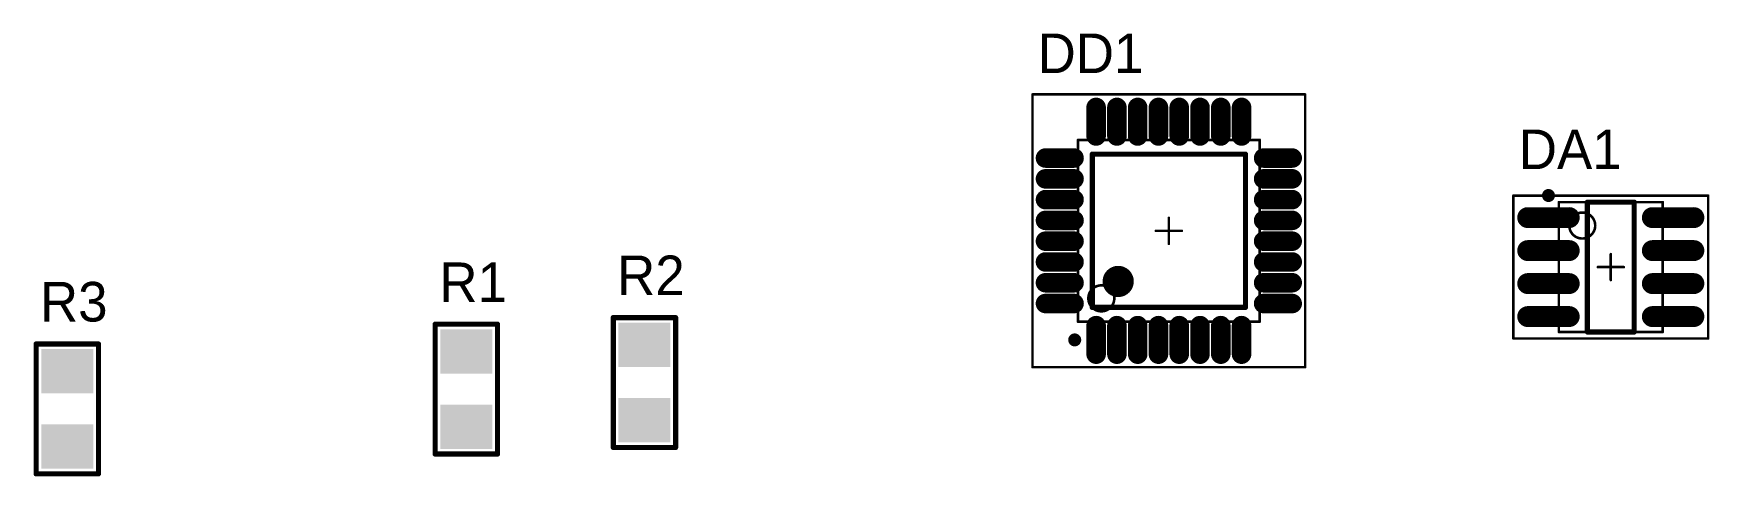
# Model space of a CAD drawing. Header units: millimetres. Extents: x 93.6 to 158.1, y 39.3 to 56.4.
import ezdxf

# ---------------------------------------------------------------- set-up
doc = ezdxf.new("R2010")
doc.units = ezdxf.units.MM
for name, color, linetype in [('Mechanical13', 56, 'Continuous'), ('Mechanical15', 56, 'Continuous'), ('TopLayer', 1, 'Continuous'), ('TopOverlay', 2, 'Continuous'), ('TopPaste', 8, 'Continuous'), ('TopSolder', 216, 'Continuous')]:
    doc.layers.add(name, color=color, linetype=linetype)

msp = doc.modelspace()

# ---------------------------------------------------------------- linework, layer by layer
at = {"layer": 'Mechanical13', "const_width": 0.1}
for points in [[(133.787, 52.268), (140.787, 52.268)], [(133.787, 45.268), (133.787, 52.268)], [(140.787, 45.268), (140.787, 52.268)], [(152.305, 49.871), (156.305, 49.871)], [(152.305, 44.871), (152.305, 49.871)], [(156.305, 44.871), (156.305, 49.871)], [(133.787, 45.268), (140.787, 45.268)], [(152.305, 44.871), (156.305, 44.871)]]:
    msp.add_lwpolyline(points, dxfattribs=at)
at = {"layer": 'Mechanical13'}
for points, const_width in [([(133.762, 52.268, 1), (133.812, 52.268, 1)], 0.05), ([(133.762, 52.268, 1), (133.812, 52.268, 1)], 0.05), ([(140.762, 52.268, 1), (140.812, 52.268, 1)], 0.05), ([(140.762, 52.268, 1), (140.812, 52.268, 1)], 0.05), ([(152.28, 49.871, 1), (152.33, 49.871, 1)], 0.05), ([(152.28, 49.871, 1), (152.33, 49.871, 1)], 0.05), ([(156.28, 49.871, 1), (156.33, 49.871, 1)], 0.05), ([(156.28, 49.871, 1), (156.33, 49.871, 1)], 0.05), ([(153.705, 48.971, 1), (152.705, 48.971, 1)], 0.1), ([(152.68, 48.971, 1), (152.73, 48.971, 1)], 0.05), ([(153.68, 48.971, 1), (153.73, 48.971, 1)], 0.05), ([(135.187, 46.168, 1), (134.187, 46.168, 1)], 0.1), ([(134.162, 46.168, 1), (134.212, 46.168, 1)], 0.05), ([(135.162, 46.168, 1), (135.212, 46.168, 1)], 0.05), ([(133.762, 45.268, 1), (133.812, 45.268, 1)], 0.05), ([(133.762, 45.268, 1), (133.812, 45.268, 1)], 0.05), ([(140.762, 45.268, 1), (140.812, 45.268, 1)], 0.05), ([(140.762, 45.268, 1), (140.812, 45.268, 1)], 0.05), ([(152.28, 44.871, 1), (152.33, 44.871, 1)], 0.05), ([(152.28, 44.871, 1), (152.33, 44.871, 1)], 0.05), ([(156.28, 44.871, 1), (156.33, 44.871, 1)], 0.05), ([(156.28, 44.871, 1), (156.33, 44.871, 1)], 0.05)]:
    msp.add_lwpolyline(points, format="xyb", close=True, dxfattribs=dict(at, const_width=const_width))
at = {"layer": 'Mechanical15', "const_width": 0.1}
for points in [[(132.037, 54.018), (142.537, 54.018)], [(132.037, 43.518), (132.037, 54.018)], [(142.537, 43.518), (142.537, 54.018)], [(150.555, 50.121), (158.055, 50.121)], [(150.555, 44.621), (150.555, 50.121)], [(158.055, 44.621), (158.055, 50.121)], [(137.287, 48.268), (137.287, 49.268)], [(136.787, 48.768), (137.787, 48.768)], [(154.305, 46.871), (154.305, 47.871)], [(153.805, 47.371), (154.805, 47.371)], [(150.555, 44.621), (158.055, 44.621)], [(132.037, 43.518), (142.537, 43.518)]]:
    msp.add_lwpolyline(points, dxfattribs=at)
at = {"layer": 'Mechanical15', "const_width": 0.05}
for points in [[(132.012, 54.018, 1), (132.062, 54.018, 1)], [(132.012, 54.018, 1), (132.062, 54.018, 1)], [(142.512, 54.018, 1), (142.562, 54.018, 1)], [(142.512, 54.018, 1), (142.562, 54.018, 1)], [(150.53, 50.121, 1), (150.58, 50.121, 1)], [(150.53, 50.121, 1), (150.58, 50.121, 1)], [(158.03, 50.121, 1), (158.08, 50.121, 1)], [(158.03, 50.121, 1), (158.08, 50.121, 1)], [(137.262, 49.268, 1), (137.312, 49.268, 1)], [(136.762, 48.768, 1), (136.812, 48.768, 1)], [(137.762, 48.768, 1), (137.812, 48.768, 1)], [(137.262, 48.268, 1), (137.312, 48.268, 1)], [(154.28, 47.871, 1), (154.33, 47.871, 1)], [(153.78, 47.371, 1), (153.83, 47.371, 1)], [(154.78, 47.371, 1), (154.83, 47.371, 1)], [(154.28, 46.871, 1), (154.33, 46.871, 1)], [(150.53, 44.621, 1), (150.58, 44.621, 1)], [(150.53, 44.621, 1), (150.58, 44.621, 1)], [(158.03, 44.621, 1), (158.08, 44.621, 1)], [(158.03, 44.621, 1), (158.08, 44.621, 1)], [(132.012, 43.518, 1), (132.062, 43.518, 1)], [(132.012, 43.518, 1), (132.062, 43.518, 1)], [(142.512, 43.518, 1), (142.562, 43.518, 1)], [(142.512, 43.518, 1), (142.562, 43.518, 1)]]:
    msp.add_lwpolyline(points, format="xyb", close=True, dxfattribs=at)
at = {"layer": 'TopLayer'}
for points, const_width in [([(134.487, 52.418), (134.487, 53.518)], 0.55), ([(135.287, 52.418), (135.287, 53.518)], 0.55), ([(136.087, 52.418), (136.087, 53.518)], 0.55), ([(136.887, 52.418), (136.887, 53.518)], 0.55), ([(137.687, 52.418), (137.687, 53.518)], 0.55), ([(138.487, 52.418), (138.487, 53.518)], 0.55), ([(139.287, 52.418), (139.287, 53.518)], 0.55), ([(140.087, 52.418), (140.087, 53.518)], 0.55), ([(132.537, 51.568), (133.637, 51.568)], 0.55), ([(140.937, 51.568), (142.037, 51.568)], 0.55), ([(132.537, 50.768), (133.637, 50.768)], 0.55), ([(140.937, 50.768), (142.037, 50.768)], 0.55), ([(132.537, 49.968), (133.637, 49.968)], 0.55), ([(140.937, 49.968), (142.037, 49.968)], 0.55), ([(132.537, 49.168), (133.637, 49.168)], 0.55), ([(140.937, 49.168), (142.037, 49.168)], 0.55), ([(151.105, 49.276), (152.705, 49.276)], 0.6), ([(155.905, 49.276), (157.505, 49.276)], 0.6), ([(132.537, 48.368), (133.637, 48.368)], 0.55), ([(140.937, 48.368), (142.037, 48.368)], 0.55), ([(132.537, 47.568), (133.637, 47.568)], 0.55), ([(140.937, 47.568), (142.037, 47.568)], 0.55), ([(151.105, 48.006), (152.705, 48.006)], 0.6), ([(155.905, 48.006), (157.505, 48.006)], 0.6), ([(132.537, 46.768), (133.637, 46.768)], 0.55), ([(140.937, 46.768), (142.037, 46.768)], 0.55), ([(151.105, 46.736), (152.705, 46.736)], 0.6), ([(155.905, 46.736), (157.505, 46.736)], 0.6), ([(132.537, 45.968), (133.637, 45.968)], 0.55), ([(140.937, 45.968), (142.037, 45.968)], 0.55), ([(134.487, 44.018), (134.487, 45.118)], 0.55), ([(135.287, 44.018), (135.287, 45.118)], 0.55), ([(136.087, 44.018), (136.087, 45.118)], 0.55), ([(136.887, 44.018), (136.887, 45.118)], 0.55), ([(137.687, 44.018), (137.687, 45.118)], 0.55), ([(138.487, 44.018), (138.487, 45.118)], 0.55), ([(139.287, 44.018), (139.287, 45.118)], 0.55), ([(140.087, 44.018), (140.087, 45.118)], 0.55), ([(151.105, 45.466), (152.705, 45.466)], 0.6), ([(155.905, 45.466), (157.505, 45.466)], 0.6)]:
    msp.add_lwpolyline(points, dxfattribs=dict(at, const_width=const_width))
for points, const_width in [([(134.349, 53.518, 1), (134.624, 53.518, 1)], 0.275), ([(135.149, 53.518, 1), (135.424, 53.518, 1)], 0.275), ([(135.949, 53.518, 1), (136.224, 53.518, 1)], 0.275), ([(136.749, 53.518, 1), (137.024, 53.518, 1)], 0.275), ([(137.549, 53.518, 1), (137.824, 53.518, 1)], 0.275), ([(138.349, 53.518, 1), (138.624, 53.518, 1)], 0.275), ([(139.149, 53.518, 1), (139.424, 53.518, 1)], 0.275), ([(139.949, 53.518, 1), (140.224, 53.518, 1)], 0.275), ([(134.349, 52.418, 1), (134.624, 52.418, 1)], 0.275), ([(135.149, 52.418, 1), (135.424, 52.418, 1)], 0.275), ([(135.949, 52.418, 1), (136.224, 52.418, 1)], 0.275), ([(136.749, 52.418, 1), (137.024, 52.418, 1)], 0.275), ([(137.549, 52.418, 1), (137.824, 52.418, 1)], 0.275), ([(138.349, 52.418, 1), (138.624, 52.418, 1)], 0.275), ([(139.149, 52.418, 1), (139.424, 52.418, 1)], 0.275), ([(139.949, 52.418, 1), (140.224, 52.418, 1)], 0.275), ([(132.399, 51.568, 1), (132.674, 51.568, 1)], 0.275), ([(133.499, 51.568, 1), (133.774, 51.568, 1)], 0.275), ([(140.799, 51.568, 1), (141.075, 51.568, 1)], 0.275), ([(141.899, 51.568, 1), (142.174, 51.568, 1)], 0.275), ([(132.399, 50.768, 1), (132.674, 50.768, 1)], 0.275), ([(133.499, 50.768, 1), (133.774, 50.768, 1)], 0.275), ([(140.799, 50.768, 1), (141.075, 50.768, 1)], 0.275), ([(141.899, 50.768, 1), (142.174, 50.768, 1)], 0.275), ([(132.399, 49.968, 1), (132.674, 49.968, 1)], 0.275), ([(133.499, 49.968, 1), (133.774, 49.968, 1)], 0.275), ([(140.799, 49.968, 1), (141.075, 49.968, 1)], 0.275), ([(141.899, 49.968, 1), (142.174, 49.968, 1)], 0.275), ([(132.399, 49.168, 1), (132.674, 49.168, 1)], 0.275), ([(133.499, 49.168, 1), (133.774, 49.168, 1)], 0.275), ([(140.799, 49.168, 1), (141.075, 49.168, 1)], 0.275), ([(141.899, 49.168, 1), (142.174, 49.168, 1)], 0.275), ([(150.955, 49.276, 1), (151.255, 49.276, 1)], 0.3), ([(152.555, 49.276, 1), (152.855, 49.276, 1)], 0.3), ([(155.755, 49.276, 1), (156.055, 49.276, 1)], 0.3), ([(157.355, 49.276, 1), (157.655, 49.276, 1)], 0.3), ([(132.399, 48.368, 1), (132.674, 48.368, 1)], 0.275), ([(133.499, 48.368, 1), (133.774, 48.368, 1)], 0.275), ([(140.799, 48.368, 1), (141.075, 48.368, 1)], 0.275), ([(141.899, 48.368, 1), (142.174, 48.368, 1)], 0.275), ([(132.399, 47.568, 1), (132.674, 47.568, 1)], 0.275), ([(133.499, 47.568, 1), (133.774, 47.568, 1)], 0.275), ([(140.799, 47.568, 1), (141.075, 47.568, 1)], 0.275), ([(141.899, 47.568, 1), (142.174, 47.568, 1)], 0.275), ([(150.955, 48.006, 1), (151.255, 48.006, 1)], 0.3), ([(152.555, 48.006, 1), (152.855, 48.006, 1)], 0.3), ([(155.755, 48.006, 1), (156.055, 48.006, 1)], 0.3), ([(157.355, 48.006, 1), (157.655, 48.006, 1)], 0.3), ([(132.399, 46.768, 1), (132.674, 46.768, 1)], 0.275), ([(133.499, 46.768, 1), (133.774, 46.768, 1)], 0.275), ([(140.799, 46.768, 1), (141.075, 46.768, 1)], 0.275), ([(141.899, 46.768, 1), (142.174, 46.768, 1)], 0.275), ([(150.955, 46.736, 1), (151.255, 46.736, 1)], 0.3), ([(152.555, 46.736, 1), (152.855, 46.736, 1)], 0.3), ([(155.755, 46.736, 1), (156.055, 46.736, 1)], 0.3), ([(157.355, 46.736, 1), (157.655, 46.736, 1)], 0.3), ([(132.399, 45.968, 1), (132.674, 45.968, 1)], 0.275), ([(133.499, 45.968, 1), (133.774, 45.968, 1)], 0.275), ([(140.799, 45.968, 1), (141.075, 45.968, 1)], 0.275), ([(141.899, 45.968, 1), (142.174, 45.968, 1)], 0.275), ([(134.349, 45.118, 1), (134.624, 45.118, 1)], 0.275), ([(135.149, 45.118, 1), (135.424, 45.118, 1)], 0.275), ([(135.949, 45.118, 1), (136.224, 45.118, 1)], 0.275), ([(136.749, 45.118, 1), (137.024, 45.118, 1)], 0.275), ([(137.549, 45.118, 1), (137.824, 45.118, 1)], 0.275), ([(138.349, 45.118, 1), (138.624, 45.118, 1)], 0.275), ([(139.149, 45.118, 1), (139.424, 45.118, 1)], 0.275), ([(139.949, 45.118, 1), (140.224, 45.118, 1)], 0.275), ([(150.955, 45.466, 1), (151.255, 45.466, 1)], 0.3), ([(152.555, 45.466, 1), (152.855, 45.466, 1)], 0.3), ([(155.755, 45.466, 1), (156.055, 45.466, 1)], 0.3), ([(157.355, 45.466, 1), (157.655, 45.466, 1)], 0.3), ([(134.349, 44.018, 1), (134.624, 44.018, 1)], 0.275), ([(135.149, 44.018, 1), (135.424, 44.018, 1)], 0.275), ([(135.949, 44.018, 1), (136.224, 44.018, 1)], 0.275), ([(136.749, 44.018, 1), (137.024, 44.018, 1)], 0.275), ([(137.549, 44.018, 1), (137.824, 44.018, 1)], 0.275), ([(138.349, 44.018, 1), (138.624, 44.018, 1)], 0.275), ([(139.149, 44.018, 1), (139.424, 44.018, 1)], 0.275), ([(139.949, 44.018, 1), (140.224, 44.018, 1)], 0.275)]:
    msp.add_lwpolyline(points, format="xyb", close=True, dxfattribs=dict(at, const_width=const_width))
for points in [[(109.336, 44.872), (109.336, 43.372), (111.136, 44.872), (111.136, 43.372)], [(117.994, 43.626), (117.994, 45.126), (116.194, 43.626), (116.194, 45.126)], [(95.769, 42.61), (95.769, 44.11), (93.969, 42.61), (93.969, 44.11)], [(109.336, 41.972), (109.336, 40.472), (111.136, 41.972), (111.136, 40.472)], [(117.994, 40.726), (117.994, 42.226), (116.194, 40.726), (116.194, 42.226)], [(95.769, 39.71), (95.769, 41.21), (93.969, 39.71), (93.969, 41.21)]]:
    msp.add_solid(points, dxfattribs=at)
at = {"layer": 'TopOverlay', "const_width": 0.2}
for points in [[(134.337, 51.718), (140.237, 51.718)], [(134.337, 45.818), (134.337, 51.718)], [(140.237, 45.818), (140.237, 51.718)], [(153.405, 49.871), (155.205, 49.871)], [(153.405, 44.871), (153.405, 49.871)], [(155.205, 44.871), (155.205, 49.871)], [(134.337, 45.818), (140.237, 45.818)], [(109.036, 40.172), (109.036, 45.172)], [(109.036, 45.172), (110.236, 45.172)], [(110.236, 45.172), (111.436, 45.172)], [(111.436, 40.172), (111.436, 45.172)], [(115.894, 40.426), (115.894, 45.426)], [(115.894, 45.426), (118.294, 45.426)], [(118.294, 40.426), (118.294, 45.426)], [(153.405, 44.871), (155.205, 44.871)], [(93.669, 39.41), (93.669, 44.41)], [(93.669, 44.41), (96.069, 44.41)], [(96.069, 39.41), (96.069, 44.41)], [(109.036, 40.172), (111.436, 40.172)], [(115.894, 40.426), (117.094, 40.426)], [(117.094, 40.426), (118.294, 40.426)], [(93.669, 39.41), (94.869, 39.41)], [(94.869, 39.41), (96.069, 39.41)]]:
    msp.add_lwpolyline(points, dxfattribs=at)
at = {"layer": 'TopOverlay'}
for points, const_width in [([(134.287, 51.718, 1), (134.387, 51.718, 1)], 0.1), ([(134.287, 51.718, 1), (134.387, 51.718, 1)], 0.1), ([(140.187, 51.718, 1), (140.287, 51.718, 1)], 0.1), ([(140.187, 51.718, 1), (140.287, 51.718, 1)], 0.1), ([(152.03, 50.126, 1), (151.78, 50.126, 1)], 0.25), ([(151.717, 50.126, 1), (151.842, 50.126, 1)], 0.125), ([(151.968, 50.126, 1), (152.092, 50.126, 1)], 0.125), ([(153.355, 49.871, 1), (153.455, 49.871, 1)], 0.1), ([(153.355, 49.871, 1), (153.455, 49.871, 1)], 0.1), ([(155.155, 49.871, 1), (155.255, 49.871, 1)], 0.1), ([(155.155, 49.871, 1), (155.255, 49.871, 1)], 0.1), ([(135.637, 46.818, 1), (135.037, 46.818, 1)], 0.6), ([(134.887, 46.818, 1), (135.187, 46.818, 1)], 0.3), ([(135.487, 46.818, 1), (135.787, 46.818, 1)], 0.3), ([(134.287, 45.818, 1), (134.387, 45.818, 1)], 0.1), ([(134.287, 45.818, 1), (134.387, 45.818, 1)], 0.1), ([(140.187, 45.818, 1), (140.287, 45.818, 1)], 0.1), ([(140.187, 45.818, 1), (140.287, 45.818, 1)], 0.1), ([(108.986, 45.172, 1), (109.086, 45.172, 1)], 0.1), ([(108.986, 45.172, 1), (109.086, 45.172, 1)], 0.1), ([(110.186, 45.172, 1), (110.286, 45.172, 1)], 0.1), ([(110.186, 45.172, 1), (110.286, 45.172, 1)], 0.1), ([(111.386, 45.172, 1), (111.486, 45.172, 1)], 0.1), ([(111.386, 45.172, 1), (111.486, 45.172, 1)], 0.1), ([(115.844, 45.426, 1), (115.944, 45.426, 1)], 0.1), ([(115.844, 45.426, 1), (115.944, 45.426, 1)], 0.1), ([(118.244, 45.426, 1), (118.344, 45.426, 1)], 0.1), ([(118.244, 45.426, 1), (118.344, 45.426, 1)], 0.1), ([(133.787, 44.568, 1), (133.537, 44.568, 1)], 0.25), ([(133.474, 44.568, 1), (133.599, 44.568, 1)], 0.125), ([(133.725, 44.568, 1), (133.849, 44.568, 1)], 0.125), ([(153.355, 44.871, 1), (153.455, 44.871, 1)], 0.1), ([(153.355, 44.871, 1), (153.455, 44.871, 1)], 0.1), ([(155.155, 44.871, 1), (155.255, 44.871, 1)], 0.1), ([(155.155, 44.871, 1), (155.255, 44.871, 1)], 0.1), ([(93.619, 44.41, 1), (93.719, 44.41, 1)], 0.1), ([(93.619, 44.41, 1), (93.719, 44.41, 1)], 0.1), ([(96.019, 44.41, 1), (96.119, 44.41, 1)], 0.1), ([(96.019, 44.41, 1), (96.119, 44.41, 1)], 0.1), ([(108.986, 40.172, 1), (109.086, 40.172, 1)], 0.1), ([(108.986, 40.172, 1), (109.086, 40.172, 1)], 0.1), ([(111.386, 40.172, 1), (111.486, 40.172, 1)], 0.1), ([(111.386, 40.172, 1), (111.486, 40.172, 1)], 0.1), ([(115.844, 40.426, 1), (115.944, 40.426, 1)], 0.1), ([(115.844, 40.426, 1), (115.944, 40.426, 1)], 0.1), ([(117.044, 40.426, 1), (117.144, 40.426, 1)], 0.1), ([(117.044, 40.426, 1), (117.144, 40.426, 1)], 0.1), ([(118.244, 40.426, 1), (118.344, 40.426, 1)], 0.1), ([(118.244, 40.426, 1), (118.344, 40.426, 1)], 0.1), ([(93.619, 39.41, 1), (93.719, 39.41, 1)], 0.1), ([(93.619, 39.41, 1), (93.719, 39.41, 1)], 0.1), ([(94.819, 39.41, 1), (94.919, 39.41, 1)], 0.1), ([(94.819, 39.41, 1), (94.919, 39.41, 1)], 0.1), ([(96.019, 39.41, 1), (96.119, 39.41, 1)], 0.1), ([(96.019, 39.41, 1), (96.119, 39.41, 1)], 0.1)]:
    msp.add_lwpolyline(points, format="xyb", close=True, dxfattribs=dict(at, const_width=const_width))
at = {"layer": 'TopPaste'}
for points, const_width in [([(134.487, 52.418), (134.487, 53.518)], 0.55), ([(135.287, 52.418), (135.287, 53.518)], 0.55), ([(136.087, 52.418), (136.087, 53.518)], 0.55), ([(136.887, 52.418), (136.887, 53.518)], 0.55), ([(137.687, 52.418), (137.687, 53.518)], 0.55), ([(138.487, 52.418), (138.487, 53.518)], 0.55), ([(139.287, 52.418), (139.287, 53.518)], 0.55), ([(140.087, 52.418), (140.087, 53.518)], 0.55), ([(132.537, 51.568), (133.637, 51.568)], 0.55), ([(140.937, 51.568), (142.037, 51.568)], 0.55), ([(132.537, 50.768), (133.637, 50.768)], 0.55), ([(140.937, 50.768), (142.037, 50.768)], 0.55), ([(132.537, 49.968), (133.637, 49.968)], 0.55), ([(140.937, 49.968), (142.037, 49.968)], 0.55), ([(132.537, 49.168), (133.637, 49.168)], 0.55), ([(140.937, 49.168), (142.037, 49.168)], 0.55), ([(151.105, 49.276), (152.705, 49.276)], 0.6), ([(155.905, 49.276), (157.505, 49.276)], 0.6), ([(132.537, 48.368), (133.637, 48.368)], 0.55), ([(140.937, 48.368), (142.037, 48.368)], 0.55), ([(132.537, 47.568), (133.637, 47.568)], 0.55), ([(140.937, 47.568), (142.037, 47.568)], 0.55), ([(151.105, 48.006), (152.705, 48.006)], 0.6), ([(155.905, 48.006), (157.505, 48.006)], 0.6), ([(132.537, 46.768), (133.637, 46.768)], 0.55), ([(140.937, 46.768), (142.037, 46.768)], 0.55), ([(151.105, 46.736), (152.705, 46.736)], 0.6), ([(155.905, 46.736), (157.505, 46.736)], 0.6), ([(132.537, 45.968), (133.637, 45.968)], 0.55), ([(140.937, 45.968), (142.037, 45.968)], 0.55), ([(134.487, 44.018), (134.487, 45.118)], 0.55), ([(135.287, 44.018), (135.287, 45.118)], 0.55), ([(136.087, 44.018), (136.087, 45.118)], 0.55), ([(136.887, 44.018), (136.887, 45.118)], 0.55), ([(137.687, 44.018), (137.687, 45.118)], 0.55), ([(138.487, 44.018), (138.487, 45.118)], 0.55), ([(139.287, 44.018), (139.287, 45.118)], 0.55), ([(140.087, 44.018), (140.087, 45.118)], 0.55), ([(151.105, 45.466), (152.705, 45.466)], 0.6), ([(155.905, 45.466), (157.505, 45.466)], 0.6)]:
    msp.add_lwpolyline(points, dxfattribs=dict(at, const_width=const_width))
for points, const_width in [([(134.349, 53.518, 1), (134.624, 53.518, 1)], 0.275), ([(135.149, 53.518, 1), (135.424, 53.518, 1)], 0.275), ([(135.949, 53.518, 1), (136.224, 53.518, 1)], 0.275), ([(136.749, 53.518, 1), (137.024, 53.518, 1)], 0.275), ([(137.549, 53.518, 1), (137.824, 53.518, 1)], 0.275), ([(138.349, 53.518, 1), (138.624, 53.518, 1)], 0.275), ([(139.149, 53.518, 1), (139.424, 53.518, 1)], 0.275), ([(139.949, 53.518, 1), (140.224, 53.518, 1)], 0.275), ([(134.349, 52.418, 1), (134.624, 52.418, 1)], 0.275), ([(135.149, 52.418, 1), (135.424, 52.418, 1)], 0.275), ([(135.949, 52.418, 1), (136.224, 52.418, 1)], 0.275), ([(136.749, 52.418, 1), (137.024, 52.418, 1)], 0.275), ([(137.549, 52.418, 1), (137.824, 52.418, 1)], 0.275), ([(138.349, 52.418, 1), (138.624, 52.418, 1)], 0.275), ([(139.149, 52.418, 1), (139.424, 52.418, 1)], 0.275), ([(139.949, 52.418, 1), (140.224, 52.418, 1)], 0.275), ([(132.399, 51.568, 1), (132.674, 51.568, 1)], 0.275), ([(133.499, 51.568, 1), (133.774, 51.568, 1)], 0.275), ([(140.799, 51.568, 1), (141.075, 51.568, 1)], 0.275), ([(141.899, 51.568, 1), (142.174, 51.568, 1)], 0.275), ([(132.399, 50.768, 1), (132.674, 50.768, 1)], 0.275), ([(133.499, 50.768, 1), (133.774, 50.768, 1)], 0.275), ([(140.799, 50.768, 1), (141.075, 50.768, 1)], 0.275), ([(141.899, 50.768, 1), (142.174, 50.768, 1)], 0.275), ([(132.399, 49.968, 1), (132.674, 49.968, 1)], 0.275), ([(133.499, 49.968, 1), (133.774, 49.968, 1)], 0.275), ([(140.799, 49.968, 1), (141.075, 49.968, 1)], 0.275), ([(141.899, 49.968, 1), (142.174, 49.968, 1)], 0.275), ([(132.399, 49.168, 1), (132.674, 49.168, 1)], 0.275), ([(133.499, 49.168, 1), (133.774, 49.168, 1)], 0.275), ([(140.799, 49.168, 1), (141.075, 49.168, 1)], 0.275), ([(141.899, 49.168, 1), (142.174, 49.168, 1)], 0.275), ([(150.955, 49.276, 1), (151.255, 49.276, 1)], 0.3), ([(152.555, 49.276, 1), (152.855, 49.276, 1)], 0.3), ([(155.755, 49.276, 1), (156.055, 49.276, 1)], 0.3), ([(157.355, 49.276, 1), (157.655, 49.276, 1)], 0.3), ([(132.399, 48.368, 1), (132.674, 48.368, 1)], 0.275), ([(133.499, 48.368, 1), (133.774, 48.368, 1)], 0.275), ([(140.799, 48.368, 1), (141.075, 48.368, 1)], 0.275), ([(141.899, 48.368, 1), (142.174, 48.368, 1)], 0.275), ([(132.399, 47.568, 1), (132.674, 47.568, 1)], 0.275), ([(133.499, 47.568, 1), (133.774, 47.568, 1)], 0.275), ([(140.799, 47.568, 1), (141.075, 47.568, 1)], 0.275), ([(141.899, 47.568, 1), (142.174, 47.568, 1)], 0.275), ([(150.955, 48.006, 1), (151.255, 48.006, 1)], 0.3), ([(152.555, 48.006, 1), (152.855, 48.006, 1)], 0.3), ([(155.755, 48.006, 1), (156.055, 48.006, 1)], 0.3), ([(157.355, 48.006, 1), (157.655, 48.006, 1)], 0.3), ([(132.399, 46.768, 1), (132.674, 46.768, 1)], 0.275), ([(133.499, 46.768, 1), (133.774, 46.768, 1)], 0.275), ([(140.799, 46.768, 1), (141.075, 46.768, 1)], 0.275), ([(141.899, 46.768, 1), (142.174, 46.768, 1)], 0.275), ([(150.955, 46.736, 1), (151.255, 46.736, 1)], 0.3), ([(152.555, 46.736, 1), (152.855, 46.736, 1)], 0.3), ([(155.755, 46.736, 1), (156.055, 46.736, 1)], 0.3), ([(157.355, 46.736, 1), (157.655, 46.736, 1)], 0.3), ([(132.399, 45.968, 1), (132.674, 45.968, 1)], 0.275), ([(133.499, 45.968, 1), (133.774, 45.968, 1)], 0.275), ([(140.799, 45.968, 1), (141.075, 45.968, 1)], 0.275), ([(141.899, 45.968, 1), (142.174, 45.968, 1)], 0.275), ([(134.349, 45.118, 1), (134.624, 45.118, 1)], 0.275), ([(135.149, 45.118, 1), (135.424, 45.118, 1)], 0.275), ([(135.949, 45.118, 1), (136.224, 45.118, 1)], 0.275), ([(136.749, 45.118, 1), (137.024, 45.118, 1)], 0.275), ([(137.549, 45.118, 1), (137.824, 45.118, 1)], 0.275), ([(138.349, 45.118, 1), (138.624, 45.118, 1)], 0.275), ([(139.149, 45.118, 1), (139.424, 45.118, 1)], 0.275), ([(139.949, 45.118, 1), (140.224, 45.118, 1)], 0.275), ([(150.955, 45.466, 1), (151.255, 45.466, 1)], 0.3), ([(152.555, 45.466, 1), (152.855, 45.466, 1)], 0.3), ([(155.755, 45.466, 1), (156.055, 45.466, 1)], 0.3), ([(157.355, 45.466, 1), (157.655, 45.466, 1)], 0.3), ([(134.349, 44.018, 1), (134.624, 44.018, 1)], 0.275), ([(135.149, 44.018, 1), (135.424, 44.018, 1)], 0.275), ([(135.949, 44.018, 1), (136.224, 44.018, 1)], 0.275), ([(136.749, 44.018, 1), (137.024, 44.018, 1)], 0.275), ([(137.549, 44.018, 1), (137.824, 44.018, 1)], 0.275), ([(138.349, 44.018, 1), (138.624, 44.018, 1)], 0.275), ([(139.149, 44.018, 1), (139.424, 44.018, 1)], 0.275), ([(139.949, 44.018, 1), (140.224, 44.018, 1)], 0.275)]:
    msp.add_lwpolyline(points, format="xyb", close=True, dxfattribs=dict(at, const_width=const_width))
for points in [[(109.336, 44.872), (109.336, 43.372), (111.136, 44.872), (111.136, 43.372)], [(117.994, 43.626), (117.994, 45.126), (116.194, 43.626), (116.194, 45.126)], [(95.769, 42.61), (95.769, 44.11), (93.969, 42.61), (93.969, 44.11)], [(109.336, 41.972), (109.336, 40.472), (111.136, 41.972), (111.136, 40.472)], [(117.994, 40.726), (117.994, 42.226), (116.194, 40.726), (116.194, 42.226)], [(95.769, 39.71), (95.769, 41.21), (93.969, 39.71), (93.969, 41.21)]]:
    msp.add_solid(points, dxfattribs=at)
at = {"layer": 'TopSolder'}
for points, const_width in [([(134.487, 52.418), (134.487, 53.518)], 0.753), ([(135.287, 52.418), (135.287, 53.518)], 0.753), ([(136.087, 52.418), (136.087, 53.518)], 0.753), ([(136.887, 52.418), (136.887, 53.518)], 0.753), ([(137.687, 52.418), (137.687, 53.518)], 0.753), ([(138.487, 52.418), (138.487, 53.518)], 0.753), ([(139.287, 52.418), (139.287, 53.518)], 0.753), ([(140.087, 52.418), (140.087, 53.518)], 0.753), ([(132.537, 51.568), (133.637, 51.568)], 0.753), ([(140.937, 51.568), (142.037, 51.568)], 0.753), ([(132.537, 50.768), (133.637, 50.768)], 0.753), ([(140.937, 50.768), (142.037, 50.768)], 0.753), ([(132.537, 49.968), (133.637, 49.968)], 0.753), ([(140.937, 49.968), (142.037, 49.968)], 0.753), ([(132.537, 49.168), (133.637, 49.168)], 0.753), ([(140.937, 49.168), (142.037, 49.168)], 0.753), ([(151.105, 49.276), (152.705, 49.276)], 0.803), ([(155.905, 49.276), (157.505, 49.276)], 0.803), ([(132.537, 48.368), (133.637, 48.368)], 0.753), ([(140.937, 48.368), (142.037, 48.368)], 0.753), ([(151.105, 48.006), (152.705, 48.006)], 0.803), ([(155.905, 48.006), (157.505, 48.006)], 0.803), ([(132.537, 47.568), (133.637, 47.568)], 0.753), ([(140.937, 47.568), (142.037, 47.568)], 0.753), ([(132.537, 46.768), (133.637, 46.768)], 0.753), ([(140.937, 46.768), (142.037, 46.768)], 0.753), ([(151.105, 46.736), (152.705, 46.736)], 0.803), ([(155.905, 46.736), (157.505, 46.736)], 0.803), ([(132.537, 45.968), (133.637, 45.968)], 0.753), ([(140.937, 45.968), (142.037, 45.968)], 0.753), ([(151.105, 45.466), (152.705, 45.466)], 0.803), ([(155.905, 45.466), (157.505, 45.466)], 0.803), ([(134.487, 44.018), (134.487, 45.118)], 0.753), ([(135.287, 44.018), (135.287, 45.118)], 0.753), ([(136.087, 44.018), (136.087, 45.118)], 0.753), ([(136.887, 44.018), (136.887, 45.118)], 0.753), ([(137.687, 44.018), (137.687, 45.118)], 0.753), ([(138.487, 44.018), (138.487, 45.118)], 0.753), ([(139.287, 44.018), (139.287, 45.118)], 0.753), ([(140.087, 44.018), (140.087, 45.118)], 0.753)]:
    msp.add_lwpolyline(points, dxfattribs=dict(at, const_width=const_width))
for points, const_width in [([(134.299, 53.518, 1), (134.675, 53.518, 1)], 0.377), ([(135.099, 53.518, 1), (135.475, 53.518, 1)], 0.377), ([(135.899, 53.518, 1), (136.275, 53.518, 1)], 0.377), ([(136.699, 53.518, 1), (137.075, 53.518, 1)], 0.377), ([(137.499, 53.518, 1), (137.875, 53.518, 1)], 0.377), ([(138.299, 53.518, 1), (138.675, 53.518, 1)], 0.377), ([(139.099, 53.518, 1), (139.475, 53.518, 1)], 0.377), ([(139.899, 53.518, 1), (140.275, 53.518, 1)], 0.377), ([(134.299, 52.418, 1), (134.675, 52.418, 1)], 0.377), ([(135.099, 52.418, 1), (135.475, 52.418, 1)], 0.377), ([(135.899, 52.418, 1), (136.275, 52.418, 1)], 0.377), ([(136.699, 52.418, 1), (137.075, 52.418, 1)], 0.377), ([(137.499, 52.418, 1), (137.875, 52.418, 1)], 0.377), ([(138.299, 52.418, 1), (138.675, 52.418, 1)], 0.377), ([(139.099, 52.418, 1), (139.475, 52.418, 1)], 0.377), ([(139.899, 52.418, 1), (140.275, 52.418, 1)], 0.377), ([(132.349, 51.568, 1), (132.725, 51.568, 1)], 0.377), ([(133.449, 51.568, 1), (133.825, 51.568, 1)], 0.377), ([(140.749, 51.568, 1), (141.125, 51.568, 1)], 0.377), ([(141.849, 51.568, 1), (142.225, 51.568, 1)], 0.377), ([(132.349, 50.768, 1), (132.725, 50.768, 1)], 0.377), ([(133.449, 50.768, 1), (133.825, 50.768, 1)], 0.377), ([(140.749, 50.768, 1), (141.125, 50.768, 1)], 0.377), ([(141.849, 50.768, 1), (142.225, 50.768, 1)], 0.377), ([(132.349, 49.968, 1), (132.725, 49.968, 1)], 0.377), ([(133.449, 49.968, 1), (133.825, 49.968, 1)], 0.377), ([(140.749, 49.968, 1), (141.125, 49.968, 1)], 0.377), ([(141.849, 49.968, 1), (142.225, 49.968, 1)], 0.377), ([(132.349, 49.168, 1), (132.725, 49.168, 1)], 0.377), ([(133.449, 49.168, 1), (133.825, 49.168, 1)], 0.377), ([(140.749, 49.168, 1), (141.125, 49.168, 1)], 0.377), ([(141.849, 49.168, 1), (142.225, 49.168, 1)], 0.377), ([(150.904, 49.276, 1), (151.306, 49.276, 1)], 0.402), ([(152.504, 49.276, 1), (152.906, 49.276, 1)], 0.402), ([(155.704, 49.276, 1), (156.106, 49.276, 1)], 0.402), ([(157.304, 49.276, 1), (157.706, 49.276, 1)], 0.402), ([(132.349, 48.368, 1), (132.725, 48.368, 1)], 0.377), ([(133.449, 48.368, 1), (133.825, 48.368, 1)], 0.377), ([(140.749, 48.368, 1), (141.125, 48.368, 1)], 0.377), ([(141.849, 48.368, 1), (142.225, 48.368, 1)], 0.377), ([(150.904, 48.006, 1), (151.306, 48.006, 1)], 0.402), ([(152.504, 48.006, 1), (152.906, 48.006, 1)], 0.402), ([(155.704, 48.006, 1), (156.106, 48.006, 1)], 0.402), ([(157.304, 48.006, 1), (157.706, 48.006, 1)], 0.402), ([(132.349, 47.568, 1), (132.725, 47.568, 1)], 0.377), ([(133.449, 47.568, 1), (133.825, 47.568, 1)], 0.377), ([(140.749, 47.568, 1), (141.125, 47.568, 1)], 0.377), ([(141.849, 47.568, 1), (142.225, 47.568, 1)], 0.377), ([(132.349, 46.768, 1), (132.725, 46.768, 1)], 0.377), ([(133.449, 46.768, 1), (133.825, 46.768, 1)], 0.377), ([(140.749, 46.768, 1), (141.125, 46.768, 1)], 0.377), ([(141.849, 46.768, 1), (142.225, 46.768, 1)], 0.377), ([(150.904, 46.736, 1), (151.306, 46.736, 1)], 0.402), ([(152.504, 46.736, 1), (152.906, 46.736, 1)], 0.402), ([(155.704, 46.736, 1), (156.106, 46.736, 1)], 0.402), ([(157.304, 46.736, 1), (157.706, 46.736, 1)], 0.402), ([(132.349, 45.968, 1), (132.725, 45.968, 1)], 0.377), ([(133.449, 45.968, 1), (133.825, 45.968, 1)], 0.377), ([(140.749, 45.968, 1), (141.125, 45.968, 1)], 0.377), ([(141.849, 45.968, 1), (142.225, 45.968, 1)], 0.377), ([(150.904, 45.466, 1), (151.306, 45.466, 1)], 0.402), ([(152.504, 45.466, 1), (152.906, 45.466, 1)], 0.402), ([(155.704, 45.466, 1), (156.106, 45.466, 1)], 0.402), ([(157.304, 45.466, 1), (157.706, 45.466, 1)], 0.402), ([(134.299, 45.118, 1), (134.675, 45.118, 1)], 0.377), ([(135.099, 45.118, 1), (135.475, 45.118, 1)], 0.377), ([(135.899, 45.118, 1), (136.275, 45.118, 1)], 0.377), ([(136.699, 45.118, 1), (137.075, 45.118, 1)], 0.377), ([(137.499, 45.118, 1), (137.875, 45.118, 1)], 0.377), ([(138.299, 45.118, 1), (138.675, 45.118, 1)], 0.377), ([(139.099, 45.118, 1), (139.475, 45.118, 1)], 0.377), ([(139.899, 45.118, 1), (140.275, 45.118, 1)], 0.377), ([(134.299, 44.018, 1), (134.675, 44.018, 1)], 0.377), ([(135.099, 44.018, 1), (135.475, 44.018, 1)], 0.377), ([(135.899, 44.018, 1), (136.275, 44.018, 1)], 0.377), ([(136.699, 44.018, 1), (137.075, 44.018, 1)], 0.377), ([(137.499, 44.018, 1), (137.875, 44.018, 1)], 0.377), ([(138.299, 44.018, 1), (138.675, 44.018, 1)], 0.377), ([(139.099, 44.018, 1), (139.475, 44.018, 1)], 0.377), ([(139.899, 44.018, 1), (140.275, 44.018, 1)], 0.377)]:
    msp.add_lwpolyline(points, format="xyb", close=True, dxfattribs=dict(at, const_width=const_width))
for points in [[(118.096, 43.524), (118.096, 45.228), (116.092, 43.524), (116.092, 45.228)], [(109.234, 44.974), (109.234, 43.27), (111.238, 44.974), (111.238, 43.27)], [(95.871, 42.508), (95.871, 44.212), (93.867, 42.508), (93.867, 44.212)], [(109.234, 42.074), (109.234, 40.37), (111.238, 42.074), (111.238, 40.37)], [(118.096, 40.624), (118.096, 42.328), (116.092, 40.624), (116.092, 42.328)], [(95.871, 39.608), (95.871, 41.312), (93.867, 39.608), (93.867, 41.312)]]:
    msp.add_solid(points, dxfattribs=at)

# ---------------------------------------------------------------- texts
at = {"layer": 'TopOverlay'}
msp.add_text('DD1', height=1.524, rotation=360, dxfattribs=at).set_placement((132.232, 54.839))
for s, p in [('DA1', (150.762, 51.143)), ('R2', (116.04, 46.291)), ('R1', (109.195, 46.025)), ('R3', (93.815, 45.276))]:
    msp.add_text(s, height=1.524, dxfattribs=at).set_placement(p)

doc.saveas('drawing.dxf')
